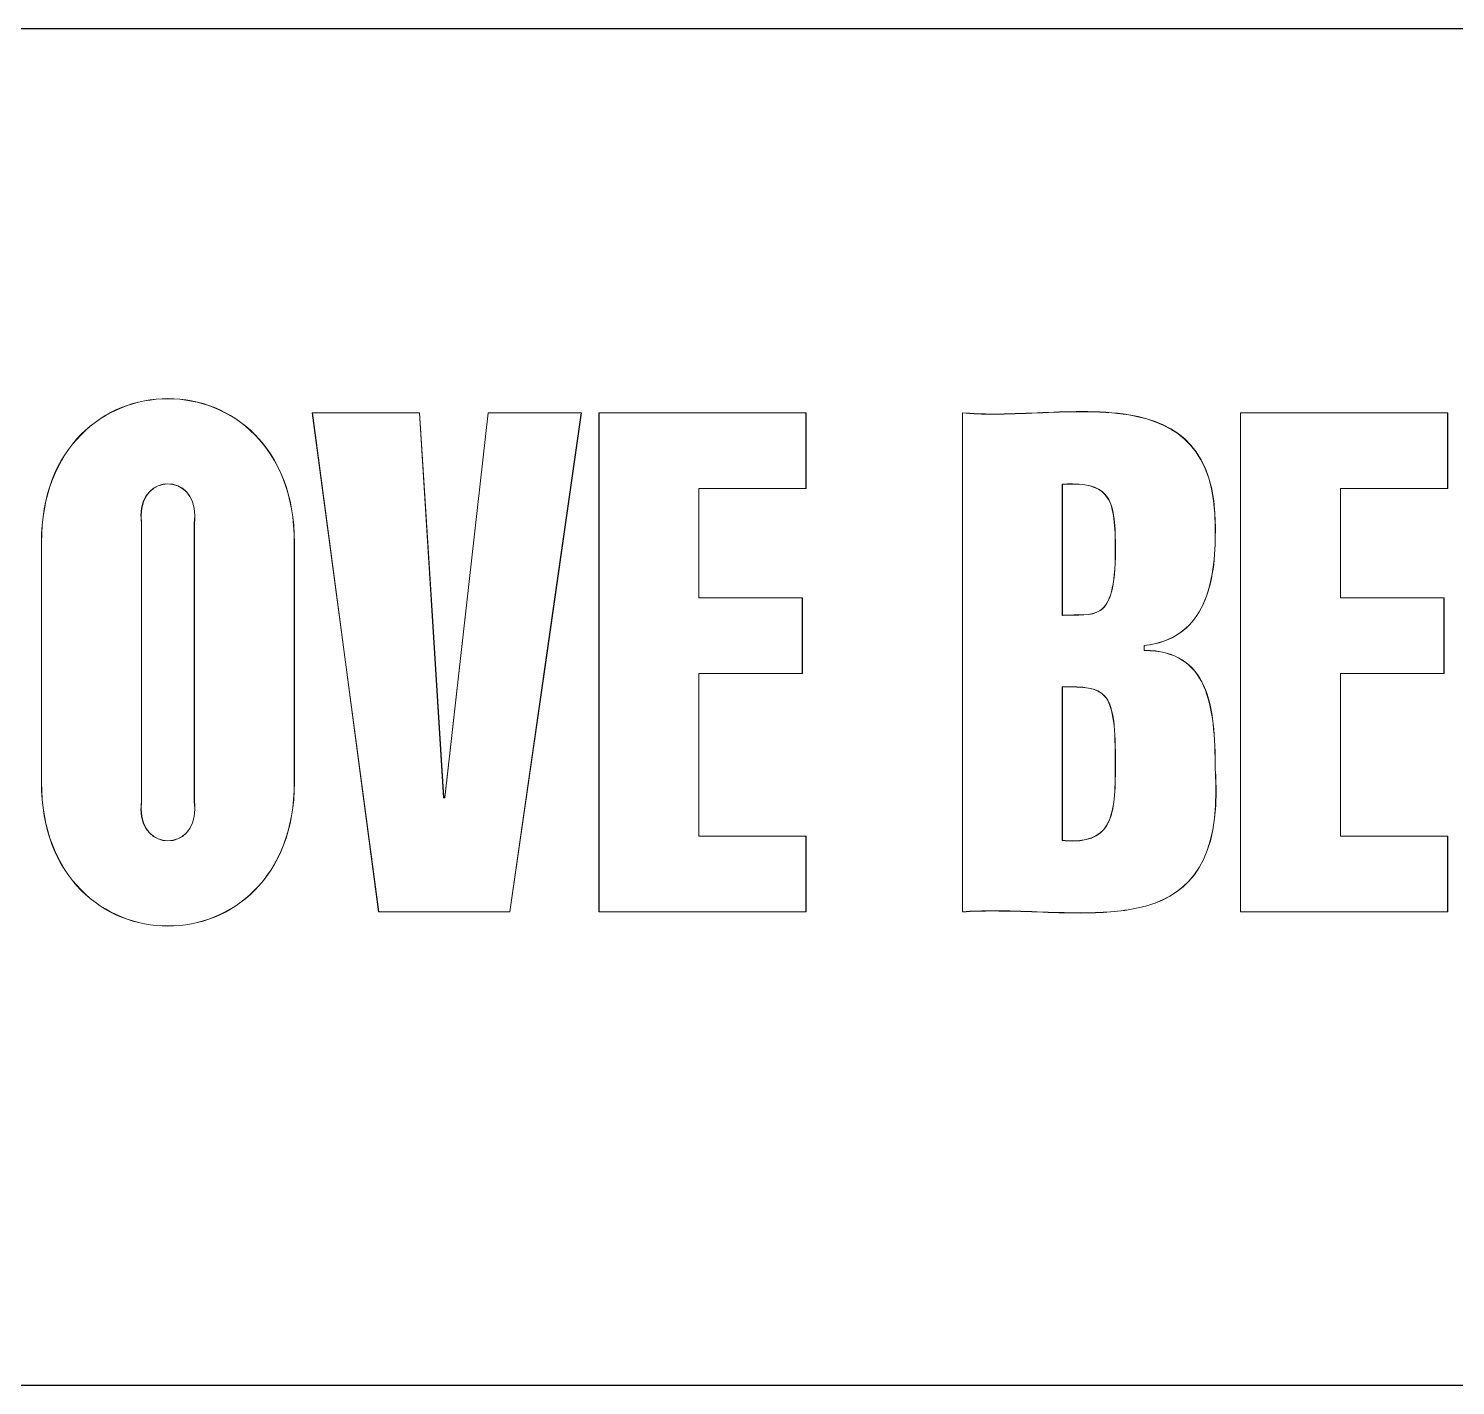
# Model space of a CAD drawing. Header units: millimetres. Extents: x 91 to 221, y -150 to -120.
# Drawn here: x 124.51 to 156.06, y -149.99 to -119.99 of the extents above; entities that cross this region are included whole.
import ezdxf

# ---------------------------------------------------------------- set-up
doc = ezdxf.new("R2010")
doc.units = ezdxf.units.MM
doc.header["$MEASUREMENT"] = 0
doc.layers.add('Layer 1', color=7, linetype='Continuous', lineweight=0)

# ---------------------------------------------------------------- blocks, each defined once
blk = doc.blocks.new('Block_0')
at = {"layer": 'Layer 1'}
h = blk.add_hatch(color=1, dxfattribs=at)
h.dxf.hatch_style = 2
edge = h.paths.add_edge_path()
edge.add_spline(control_points=[(217.318, -149.993), (217.318, -149.993), (217.318, -149.991), (217.318, -149.991), (217.318, -149.991), (155.696, -149.991), (155.696, -149.991), (155.696, -149.991), (94.074, -149.991), (94.074, -149.991), (93.142, -149.991), (92.298, -149.613), (91.687, -149.002), (91.076, -148.391), (90.698, -147.547), (90.698, -146.615), (90.698, -146.615), (90.698, -134.993), (90.698, -134.993), (90.698, -134.993), (90.698, -123.371), (90.698, -123.371), (90.698, -122.438), (91.076, -121.594), (91.687, -120.983), (92.298, -120.372), (93.142, -119.995), (94.074, -119.995), (94.074, -119.995), (155.696, -119.995), (155.696, -119.995), (155.696, -119.995), (217.318, -119.995), (217.318, -119.995), (218.251, -119.995), (219.095, -120.372), (219.705, -120.983), (220.316, -121.594), (220.694, -122.438), (220.694, -123.371), (220.694, -123.371), (220.694, -134.993), (220.694, -134.993), (220.694, -134.993), (220.694, -146.615), (220.694, -146.615), (220.694, -147.547), (220.316, -148.391), (219.705, -149.002), (219.095, -149.613), (218.251, -149.991), (217.318, -149.991), (217.318, -149.991), (217.318, -149.993), (217.318, -149.993), (217.318, -149.993), (217.318, -149.995), (217.318, -149.995), (218.251, -149.995), (219.096, -149.616), (219.708, -149.005), (220.32, -148.393), (220.698, -147.548), (220.698, -146.615), (220.698, -146.615), (220.698, -134.993), (220.698, -134.993), (220.698, -134.993), (220.698, -123.371), (220.698, -123.371), (220.698, -122.437), (220.32, -121.592), (219.708, -120.981), (219.096, -120.369), (218.251, -119.991), (217.318, -119.991), (217.318, -119.991), (155.696, -119.991), (155.696, -119.991), (155.696, -119.991), (94.074, -119.991), (94.074, -119.991), (93.141, -119.991), (92.296, -120.369), (91.684, -120.981), (91.073, -121.592), (90.694, -122.437), (90.694, -123.371), (90.694, -123.371), (90.694, -134.993), (90.694, -134.993), (90.694, -134.993), (90.694, -146.615), (90.694, -146.615), (90.694, -147.548), (91.073, -148.393), (91.684, -149.005), (92.296, -149.616), (93.141, -149.995), (94.074, -149.995), (94.074, -149.995), (155.696, -149.995), (155.696, -149.995), (155.696, -149.995), (217.318, -149.995), (217.318, -149.995), (217.318, -149.995), (217.318, -149.993), (217.318, -149.993)], knot_values=[0, 0, 0, 0, 1, 1, 1, 2, 2, 2, 3, 3, 3, 4, 4, 4, 5, 5, 5, 6, 6, 6, 7, 7, 7, 8, 8, 8, 9, 9, 9, 10, 10, 10, 11, 11, 11, 12, 12, 12, 13, 13, 13, 14, 14, 14, 15, 15, 15, 16, 16, 16, 17, 17, 17, 18, 18, 18, 19, 19, 19, 20, 20, 20, 21, 21, 21, 22, 22, 22, 23, 23, 23, 24, 24, 24, 25, 25, 25, 26, 26, 26, 27, 27, 27, 28, 28, 28, 29, 29, 29, 30, 30, 30, 31, 31, 31, 32, 32, 32, 33, 33, 33, 34, 34, 34, 35, 35, 35, 36, 36, 36, 36], degree=3, periodic=0)
h = blk.add_hatch(color=174, dxfattribs=at)
h.dxf.hatch_style = 2
edge = h.paths.add_edge_path()
edge.add_spline(control_points=[(127.007, -137.105), (127.007, -137.105), (127.005, -137.105), (127.005, -137.105), (126.999, -137.155), (126.997, -137.203), (126.997, -137.249), (126.996, -137.717), (127.295, -137.953), (127.593, -137.953), (127.593, -137.953), (127.594, -137.953), (127.594, -137.953), (127.891, -137.952), (128.188, -137.719), (128.189, -137.25), (128.189, -137.204), (128.186, -137.155), (128.18, -137.104), (128.18, -137.104), (128.18, -137.103), (128.18, -137.103), (128.18, -137.103), (128.178, -137.103), (128.178, -137.103), (128.178, -137.103), (128.178, -137.105), (128.178, -137.105), (128.178, -137.105), (128.18, -137.104), (128.18, -137.104), (128.18, -137.104), (128.178, -137.103), (128.178, -137.103), (128.178, -137.103), (128.178, -137.105), (128.178, -137.105), (128.178, -137.105), (128.18, -137.104), (128.18, -137.104), (128.18, -137.104), (128.18, -137.042), (128.18, -136.931), (128.18, -136.485), (128.18, -135.245), (128.18, -134.005), (128.18, -133.23), (128.18, -132.455), (128.18, -131.874), (128.18, -131.293), (128.18, -130.907), (128.18, -130.906), (128.186, -130.855), (128.189, -130.807), (128.189, -130.761), (128.189, -130.293), (127.891, -130.058), (127.593, -130.058), (127.593, -130.058), (127.592, -130.058), (127.592, -130.058), (127.294, -130.058), (126.997, -130.292), (126.997, -130.761), (126.997, -130.807), (126.999, -130.855), (127.005, -130.906), (127.005, -130.906), (127.005, -131.293), (127.005, -131.874), (127.005, -132.456), (127.005, -133.23), (127.005, -134.005), (127.005, -135.555), (127.005, -137.105), (127.005, -137.105), (127.005, -137.105), (127.007, -137.105), (127.007, -137.105), (127.007, -137.105), (127.009, -137.105), (127.009, -137.105), (127.009, -137.105), (127.009, -135.555), (127.009, -134.005), (127.009, -133.23), (127.009, -132.455), (127.009, -131.874), (127.009, -131.584), (127.009, -131.342), (127.009, -131.172), (127.009, -131.087), (127.009, -131.021), (127.009, -130.975), (127.009, -130.975), (127.009, -130.924), (127.009, -130.924), (127.009, -130.924), (127.009, -130.91), (127.009, -130.91), (127.009, -130.91), (127.009, -130.907), (127.009, -130.907), (127.009, -130.907), (127.009, -130.906), (127.009, -130.906), (127.009, -130.906), (127.009, -130.906), (127.009, -130.906), (127.009, -130.906), (127.009, -130.906), (127.009, -130.906), (127.009, -130.906), (127.007, -130.906), (127.007, -130.906), (127.007, -130.906), (127.009, -130.906), (127.009, -130.906), (127.009, -130.906), (127.009, -130.906), (127.009, -130.906), (127.009, -130.906), (127.007, -130.906), (127.007, -130.906), (127.007, -130.906), (127.009, -130.906), (127.009, -130.906), (127.009, -130.906), (127.007, -130.906), (127.007, -130.906), (127.007, -130.906), (127.009, -130.906), (127.009, -130.906), (127.009, -130.906), (127.009, -130.906), (127.009, -130.906), (127.009, -130.906), (127.007, -130.906), (127.007, -130.906), (127.007, -130.906), (127.009, -130.906), (127.009, -130.906), (127.003, -130.855), (127, -130.807), (127, -130.761), (127, -130.294), (127.296, -130.061), (127.592, -130.061), (127.592, -130.061), (127.593, -130.061), (127.593, -130.061), (127.889, -130.062), (128.185, -130.295), (128.185, -130.761), (128.185, -130.807), (128.182, -130.855), (128.176, -130.905), (128.176, -130.907), (128.176, -131.293), (128.176, -131.874), (128.176, -132.455), (128.176, -133.23), (128.176, -134.005), (128.176, -135.245), (128.176, -136.485), (128.176, -136.931), (128.176, -136.987), (128.176, -137.03), (128.176, -137.06), (128.176, -137.06), (128.176, -137.093), (128.176, -137.093), (128.176, -137.093), (128.176, -137.102), (128.176, -137.102), (128.176, -137.102), (128.176, -137.104), (128.176, -137.104), (128.176, -137.104), (128.176, -137.105), (128.176, -137.105), (128.176, -137.105), (128.176, -137.105), (128.176, -137.105), (128.176, -137.105), (128.176, -137.105), (128.176, -137.105), (128.176, -137.105), (128.176, -137.105), (128.176, -137.105), (128.176, -137.105), (128.176, -137.105), (128.176, -137.105), (128.176, -137.105), (128.176, -137.105), (128.176, -137.105), (128.176, -137.105), (128.176, -137.105), (128.176, -137.105), (128.176, -137.105), (128.178, -137.106), (128.178, -137.106), (128.178, -137.106), (128.178, -137.105), (128.178, -137.105), (128.178, -137.105), (128.176, -137.105), (128.176, -137.105), (128.182, -137.155), (128.185, -137.204), (128.185, -137.25), (128.185, -137.717), (127.89, -137.949), (127.594, -137.949), (127.594, -137.949), (127.593, -137.949), (127.593, -137.949), (127.296, -137.949), (127, -137.716), (127, -137.249), (127, -137.203), (127.003, -137.155), (127.009, -137.105), (127.009, -137.105), (127.007, -137.105), (127.007, -137.105)], knot_values=[0, 0, 0, 0, 1, 1, 1, 2, 2, 2, 3, 3, 3, 4, 4, 4, 5, 5, 5, 6, 6, 6, 7, 7, 7, 8, 8, 8, 9, 9, 9, 10, 10, 10, 11, 11, 11, 12, 12, 12, 13, 13, 13, 14, 14, 14, 15, 15, 15, 16, 16, 16, 17, 17, 17, 18, 18, 18, 19, 19, 19, 20, 20, 20, 21, 21, 21, 22, 22, 22, 23, 23, 23, 24, 24, 24, 25, 25, 25, 26, 26, 26, 27, 27, 27, 28, 28, 28, 29, 29, 29, 30, 30, 30, 31, 31, 31, 32, 32, 32, 33, 33, 33, 34, 34, 34, 35, 35, 35, 36, 36, 36, 37, 37, 37, 38, 38, 38, 39, 39, 39, 40, 40, 40, 41, 41, 41, 42, 42, 42, 43, 43, 43, 44, 44, 44, 45, 45, 45, 46, 46, 46, 47, 47, 47, 48, 48, 48, 49, 49, 49, 50, 50, 50, 51, 51, 51, 52, 52, 52, 53, 53, 53, 54, 54, 54, 55, 55, 55, 56, 56, 56, 57, 57, 57, 58, 58, 58, 59, 59, 59, 60, 60, 60, 61, 61, 61, 62, 62, 62, 63, 63, 63, 64, 64, 64, 65, 65, 65, 66, 66, 66, 67, 67, 67, 68, 68, 68, 69, 69, 69, 70, 70, 70, 71, 71, 71, 72, 72, 72, 73, 73, 73, 74, 74, 74, 75, 75, 75, 75], degree=3, periodic=0)
edge = h.paths.add_edge_path()
edge.add_spline(control_points=[(130.387, -136.516), (130.387, -136.516), (130.385, -136.516), (130.385, -136.516), (130.387, -136.562), (130.387, -136.607), (130.387, -136.652), (130.387, -137.713), (130.038, -138.509), (129.514, -139.039), (128.99, -139.569), (128.292, -139.834), (127.593, -139.834), (126.196, -139.833), (124.798, -138.773), (124.798, -136.652), (124.798, -136.607), (124.799, -136.562), (124.8, -136.516), (124.8, -136.516), (124.8, -135.261), (124.8, -134.005), (124.8, -133.378), (124.8, -132.75), (124.8, -132.279), (124.8, -131.808), (124.8, -131.495), (124.8, -131.495), (124.799, -131.449), (124.798, -131.403), (124.798, -131.358), (124.798, -130.297), (125.147, -129.502), (125.671, -128.972), (126.195, -128.442), (126.894, -128.177), (127.593, -128.177), (128.99, -128.177), (130.387, -129.238), (130.387, -131.359), (130.387, -131.403), (130.387, -131.449), (130.385, -131.494), (130.385, -131.495), (130.385, -132.75), (130.385, -134.005), (130.385, -135.261), (130.385, -136.516), (130.385, -136.516), (130.385, -136.516), (130.387, -136.516), (130.387, -136.516), (130.387, -136.516), (130.389, -136.516), (130.389, -136.516), (130.389, -136.516), (130.389, -135.261), (130.389, -134.005), (130.389, -132.75), (130.389, -131.495), (130.389, -131.494), (130.39, -131.449), (130.391, -131.403), (130.391, -131.359), (130.391, -129.236), (128.992, -128.174), (127.593, -128.173), (126.893, -128.173), (126.194, -128.439), (125.669, -128.969), (125.144, -129.5), (124.795, -130.297), (124.795, -131.358), (124.795, -131.403), (124.795, -131.449), (124.796, -131.495), (124.796, -131.495), (124.796, -131.808), (124.796, -132.279), (124.796, -132.75), (124.796, -133.378), (124.796, -134.005), (124.796, -135.261), (124.796, -136.516), (124.796, -136.516), (124.795, -136.562), (124.795, -136.607), (124.795, -136.652), (124.794, -138.775), (126.194, -139.837), (127.593, -139.837), (128.292, -139.837), (128.992, -139.572), (129.517, -139.041), (130.041, -138.51), (130.391, -137.714), (130.391, -136.652), (130.391, -136.607), (130.39, -136.562), (130.389, -136.516), (130.389, -136.516), (130.387, -136.516), (130.387, -136.516)], knot_values=[0, 0, 0, 0, 1, 1, 1, 2, 2, 2, 3, 3, 3, 4, 4, 4, 5, 5, 5, 6, 6, 6, 7, 7, 7, 8, 8, 8, 9, 9, 9, 10, 10, 10, 11, 11, 11, 12, 12, 12, 13, 13, 13, 14, 14, 14, 15, 15, 15, 16, 16, 16, 17, 17, 17, 18, 18, 18, 19, 19, 19, 20, 20, 20, 21, 21, 21, 22, 22, 22, 23, 23, 23, 24, 24, 24, 25, 25, 25, 26, 26, 26, 27, 27, 27, 28, 28, 28, 29, 29, 29, 30, 30, 30, 31, 31, 31, 32, 32, 32, 33, 33, 33, 34, 34, 34, 34], degree=3, periodic=0)
h = blk.add_hatch(color=174, dxfattribs=at)
h.dxf.hatch_style = 2
h.paths.add_polyline_path([(130.787, -128.488), (130.787, -128.49), (131.971, -128.49), (133.154, -128.49), (133.42, -132.742), (133.686, -136.998), (133.701, -136.998), (133.715, -136.998), (133.716, -136.998), (134.195, -132.742), (134.674, -128.49), (135.704, -128.49), (136.733, -128.49), (135.942, -134.005), (135.15, -139.521), (133.701, -139.521), (132.253, -139.521), (131.521, -134.005), (130.789, -128.488), (130.787, -128.488), (130.787, -128.49), (130.787, -128.488), (130.785, -128.488), (131.517, -134.005), (132.249, -139.524), (133.701, -139.524), (135.153, -139.524), (135.945, -134.006), (136.737, -128.486), (135.704, -128.486), (134.671, -128.486), (134.192, -132.742), (133.713, -136.995), (133.701, -136.995), (133.69, -136.995), (133.424, -132.742), (133.157, -128.486), (131.971, -128.486), (130.785, -128.486), (130.785, -128.488)])
h = blk.add_hatch(color=174, dxfattribs=at)
h.dxf.hatch_style = 2
h.paths.add_polyline_path([(137.122, -139.522), (137.124, -139.522), (137.124, -134.005), (137.124, -128.49), (139.411, -128.49), (141.698, -128.49), (141.698, -129.325), (141.698, -130.16), (140.515, -130.16), (139.329, -130.16), (139.329, -131.371), (139.329, -132.581), (140.475, -132.581), (141.618, -132.581), (141.618, -133.416), (141.618, -134.252), (140.475, -134.252), (139.329, -134.252), (139.329, -136.051), (139.329, -137.85), (140.515, -137.85), (141.698, -137.85), (141.698, -138.686), (141.698, -139.521), (139.411, -139.521), (137.122, -139.521), (137.122, -139.522), (137.124, -139.522), (137.122, -139.522), (137.122, -139.524), (139.411, -139.524), (141.701, -139.524), (141.701, -138.686), (141.701, -137.847), (140.515, -137.847), (139.333, -137.847), (139.333, -136.051), (139.333, -134.255), (140.475, -134.255), (141.622, -134.255), (141.622, -133.416), (141.622, -132.578), (140.475, -132.578), (139.333, -132.578), (139.333, -131.371), (139.333, -130.164), (140.515, -130.164), (141.701, -130.164), (141.701, -129.325), (141.701, -128.486), (139.411, -128.486), (137.12, -128.486), (137.12, -134.005), (137.12, -139.524), (137.122, -139.524)])
h = blk.add_hatch(color=174, dxfattribs=at)
h.dxf.hatch_style = 2
edge = h.paths.add_edge_path()
edge.add_spline(control_points=[(147.37, -137.942), (147.37, -137.942), (147.369, -137.943), (147.369, -137.943), (147.452, -137.952), (147.528, -137.956), (147.599, -137.956), (148.04, -137.956), (148.276, -137.793), (148.401, -137.512), (148.539, -137.201), (148.542, -136.744), (148.542, -136.203), (148.542, -136.203), (148.542, -136.128), (148.542, -136.128), (148.542, -135.346), (148.483, -134.95), (148.306, -134.75), (148.129, -134.55), (147.835, -134.546), (147.37, -134.546), (147.37, -134.546), (147.368, -134.546), (147.368, -134.546), (147.368, -134.546), (147.368, -136.245), (147.368, -136.245), (147.368, -136.245), (147.368, -137.943), (147.368, -137.943), (147.368, -137.943), (147.369, -137.943), (147.369, -137.943), (147.369, -137.943), (147.37, -137.942), (147.37, -137.942), (147.37, -137.942), (147.371, -137.942), (147.371, -137.942), (147.371, -137.942), (147.371, -136.245), (147.371, -136.245), (147.371, -136.245), (147.371, -134.548), (147.371, -134.548), (147.371, -134.548), (147.37, -134.548), (147.37, -134.548), (147.37, -134.548), (147.37, -134.549), (147.37, -134.549), (147.835, -134.549), (148.128, -134.554), (148.303, -134.752), (148.479, -134.951), (148.539, -135.346), (148.539, -136.128), (148.539, -136.128), (148.539, -136.203), (148.539, -136.203), (148.539, -136.744), (148.536, -137.2), (148.398, -137.511), (148.273, -137.791), (148.04, -137.953), (147.599, -137.953), (147.528, -137.953), (147.452, -137.948), (147.37, -137.94), (147.37, -137.94), (147.37, -137.942), (147.37, -137.942), (147.37, -137.942), (147.371, -137.942), (147.371, -137.942), (147.371, -137.942), (147.37, -137.942), (147.37, -137.942)], knot_values=[0, 0, 0, 0, 1, 1, 1, 2, 2, 2, 3, 3, 3, 4, 4, 4, 5, 5, 5, 6, 6, 6, 7, 7, 7, 8, 8, 8, 9, 9, 9, 10, 10, 10, 11, 11, 11, 12, 12, 12, 13, 13, 13, 14, 14, 14, 15, 15, 15, 16, 16, 16, 17, 17, 17, 18, 18, 18, 19, 19, 19, 20, 20, 20, 21, 21, 21, 22, 22, 22, 23, 23, 23, 24, 24, 24, 25, 25, 25, 26, 26, 26, 26], degree=3, periodic=0)
edge = h.paths.add_edge_path()
edge.add_spline(control_points=[(147.37, -132.967), (147.37, -132.967), (147.37, -132.969), (147.37, -132.969), (147.715, -132.945), (148.008, -133), (148.216, -132.852), (148.423, -132.704), (148.542, -132.355), (148.542, -131.526), (148.542, -130.983), (148.523, -130.599), (148.366, -130.36), (148.232, -130.156), (147.998, -130.059), (147.593, -130.059), (147.524, -130.059), (147.449, -130.061), (147.37, -130.067), (147.37, -130.067), (147.368, -130.067), (147.368, -130.067), (147.368, -130.067), (147.368, -131.518), (147.368, -131.518), (147.368, -131.518), (147.368, -132.969), (147.368, -132.969), (147.368, -132.969), (147.37, -132.969), (147.37, -132.969), (147.37, -132.969), (147.37, -132.967), (147.37, -132.967), (147.37, -132.967), (147.371, -132.967), (147.371, -132.967), (147.371, -132.967), (147.371, -131.518), (147.371, -131.518), (147.371, -131.518), (147.371, -130.069), (147.371, -130.069), (147.371, -130.069), (147.37, -130.069), (147.37, -130.069), (147.37, -130.069), (147.37, -130.071), (147.37, -130.071), (147.449, -130.065), (147.524, -130.062), (147.593, -130.062), (147.998, -130.062), (148.23, -130.16), (148.363, -130.362), (148.519, -130.6), (148.539, -130.983), (148.539, -131.526), (148.539, -132.355), (148.419, -132.703), (148.214, -132.849), (148.008, -132.996), (147.716, -132.942), (147.37, -132.965), (147.37, -132.965), (147.37, -132.967), (147.37, -132.967), (147.37, -132.967), (147.371, -132.967), (147.371, -132.967), (147.371, -132.967), (147.37, -132.967), (147.37, -132.967)], knot_values=[0, 0, 0, 0, 1, 1, 1, 2, 2, 2, 3, 3, 3, 4, 4, 4, 5, 5, 5, 6, 6, 6, 7, 7, 7, 8, 8, 8, 9, 9, 9, 10, 10, 10, 11, 11, 11, 12, 12, 12, 13, 13, 13, 14, 14, 14, 15, 15, 15, 16, 16, 16, 17, 17, 17, 18, 18, 18, 19, 19, 19, 20, 20, 20, 21, 21, 21, 22, 22, 22, 23, 23, 23, 24, 24, 24, 24], degree=3, periodic=0)
edge = h.paths.add_edge_path()
edge.add_spline(control_points=[(145.161, -128.488), (145.161, -128.488), (145.161, -128.49), (145.161, -128.49), (145.379, -128.511), (145.608, -128.518), (145.844, -128.518), (146.474, -128.518), (147.151, -128.464), (147.794, -128.464), (148.158, -128.464), (148.511, -128.481), (148.839, -128.535), (149.934, -128.716), (150.749, -129.304), (150.749, -131.026), (150.749, -131.073), (150.749, -131.121), (150.748, -131.169), (150.748, -131.781), (150.671, -132.362), (150.437, -132.807), (150.203, -133.252), (149.811, -133.562), (149.179, -133.632), (149.179, -133.632), (149.178, -133.632), (149.178, -133.632), (149.178, -133.632), (149.178, -133.688), (149.178, -133.688), (149.178, -133.688), (149.178, -133.742), (149.178, -133.742), (149.178, -133.742), (149.178, -133.744), (149.178, -133.744), (149.178, -133.744), (149.18, -133.744), (149.18, -133.744), (149.884, -133.744), (150.276, -134.045), (150.492, -134.525), (150.708, -135.005), (150.748, -135.664), (150.748, -136.376), (150.759, -136.546), (150.765, -136.707), (150.765, -136.86), (150.765, -138.566), (150.059, -139.207), (149.047, -139.433), (148.657, -139.519), (148.222, -139.544), (147.763, -139.544), (147.146, -139.544), (146.488, -139.499), (145.844, -139.499), (145.614, -139.499), (145.385, -139.505), (145.161, -139.521), (145.161, -139.521), (145.161, -139.522), (145.161, -139.522), (145.161, -139.522), (145.163, -139.522), (145.163, -139.522), (145.163, -139.522), (145.163, -134.005), (145.163, -134.005), (145.163, -134.005), (145.163, -128.488), (145.163, -128.488), (145.163, -128.488), (145.161, -128.488), (145.161, -128.488), (145.161, -128.488), (145.161, -128.49), (145.161, -128.49), (145.161, -128.49), (145.161, -128.488), (145.161, -128.488), (145.161, -128.488), (145.159, -128.488), (145.159, -128.488), (145.159, -128.488), (145.159, -134.005), (145.159, -134.005), (145.159, -134.005), (145.159, -139.524), (145.159, -139.524), (145.159, -139.524), (145.161, -139.524), (145.161, -139.524), (145.385, -139.508), (145.614, -139.503), (145.844, -139.503), (146.488, -139.503), (147.146, -139.548), (147.763, -139.548), (148.222, -139.548), (148.658, -139.523), (149.048, -139.436), (150.061, -139.211), (150.769, -138.567), (150.768, -136.86), (150.768, -136.707), (150.763, -136.546), (150.751, -136.376), (150.751, -135.663), (150.711, -135.005), (150.495, -134.524), (150.279, -134.043), (149.885, -133.74), (149.18, -133.74), (149.18, -133.74), (149.18, -133.742), (149.18, -133.742), (149.18, -133.742), (149.181, -133.742), (149.181, -133.742), (149.181, -133.742), (149.181, -133.688), (149.181, -133.688), (149.181, -133.688), (149.181, -133.633), (149.181, -133.633), (149.181, -133.633), (149.18, -133.633), (149.18, -133.633), (149.18, -133.633), (149.18, -133.635), (149.18, -133.635), (149.812, -133.565), (150.205, -133.255), (150.44, -132.809), (150.675, -132.363), (150.751, -131.782), (150.751, -131.169), (150.752, -131.121), (150.753, -131.073), (150.753, -131.026), (150.753, -129.302), (149.936, -128.712), (148.84, -128.532), (148.511, -128.478), (148.158, -128.461), (147.794, -128.461), (147.15, -128.461), (146.474, -128.515), (145.844, -128.515), (145.608, -128.515), (145.379, -128.507), (145.161, -128.486), (145.161, -128.486), (145.159, -128.486), (145.159, -128.486), (145.159, -128.486), (145.159, -128.488), (145.159, -128.488), (145.159, -128.488), (145.161, -128.488), (145.161, -128.488)], knot_values=[0, 0, 0, 0, 1, 1, 1, 2, 2, 2, 3, 3, 3, 4, 4, 4, 5, 5, 5, 6, 6, 6, 7, 7, 7, 8, 8, 8, 9, 9, 9, 10, 10, 10, 11, 11, 11, 12, 12, 12, 13, 13, 13, 14, 14, 14, 15, 15, 15, 16, 16, 16, 17, 17, 17, 18, 18, 18, 19, 19, 19, 20, 20, 20, 21, 21, 21, 22, 22, 22, 23, 23, 23, 24, 24, 24, 25, 25, 25, 26, 26, 26, 27, 27, 27, 28, 28, 28, 29, 29, 29, 30, 30, 30, 31, 31, 31, 32, 32, 32, 33, 33, 33, 34, 34, 34, 35, 35, 35, 36, 36, 36, 37, 37, 37, 38, 38, 38, 39, 39, 39, 40, 40, 40, 41, 41, 41, 42, 42, 42, 43, 43, 43, 44, 44, 44, 45, 45, 45, 46, 46, 46, 47, 47, 47, 48, 48, 48, 49, 49, 49, 50, 50, 50, 51, 51, 51, 52, 52, 52, 53, 53, 53, 54, 54, 54, 54], degree=3, periodic=0)
h = blk.add_hatch(color=174, dxfattribs=at)
h.dxf.hatch_style = 2
h.paths.add_polyline_path([(151.309, -139.522), (151.311, -139.522), (151.311, -134.005), (151.311, -128.49), (153.598, -128.49), (155.885, -128.49), (155.885, -129.325), (155.885, -130.16), (154.703, -130.16), (153.517, -130.16), (153.517, -131.371), (153.517, -132.581), (154.663, -132.581), (155.805, -132.581), (155.805, -133.416), (155.805, -134.252), (154.663, -134.252), (153.517, -134.252), (153.517, -136.051), (153.517, -137.85), (154.703, -137.85), (155.885, -137.85), (155.885, -138.686), (155.885, -139.521), (153.598, -139.521), (151.309, -139.521), (151.309, -139.522), (151.311, -139.522), (151.309, -139.522), (151.309, -139.524), (153.598, -139.524), (155.889, -139.524), (155.889, -138.686), (155.889, -137.847), (154.703, -137.847), (153.52, -137.847), (153.52, -136.051), (153.52, -134.255), (154.663, -134.255), (155.809, -134.255), (155.809, -133.416), (155.809, -132.578), (154.663, -132.578), (153.52, -132.578), (153.52, -131.371), (153.52, -130.164), (154.703, -130.164), (155.889, -130.164), (155.889, -129.325), (155.889, -128.486), (153.598, -128.486), (151.308, -128.486), (151.308, -134.005), (151.308, -139.524), (151.309, -139.524)])
for points in [[(130.787, -128.488), (130.787, -128.49), (131.971, -128.49), (133.154, -128.49), (133.42, -132.742), (133.686, -136.998), (133.701, -136.998), (133.715, -136.998), (133.716, -136.998), (134.195, -132.742), (134.674, -128.49), (135.704, -128.49), (136.733, -128.49), (135.942, -134.005), (135.15, -139.521), (133.701, -139.521), (132.253, -139.521), (131.521, -134.005), (130.789, -128.488), (130.787, -128.488), (130.787, -128.49), (130.787, -128.488), (130.785, -128.488), (131.517, -134.005), (132.249, -139.524), (133.701, -139.524), (135.153, -139.524), (135.945, -134.006), (136.737, -128.486), (135.704, -128.486), (134.671, -128.486), (134.192, -132.742), (133.713, -136.995), (133.701, -136.995), (133.69, -136.995), (133.424, -132.742), (133.157, -128.486), (131.971, -128.486), (130.785, -128.486), (130.785, -128.488)], [(137.122, -139.522), (137.124, -139.522), (137.124, -134.005), (137.124, -128.49), (139.411, -128.49), (141.698, -128.49), (141.698, -129.325), (141.698, -130.16), (140.515, -130.16), (139.329, -130.16), (139.329, -131.371), (139.329, -132.581), (140.475, -132.581), (141.618, -132.581), (141.618, -133.416), (141.618, -134.252), (140.475, -134.252), (139.329, -134.252), (139.329, -136.051), (139.329, -137.85), (140.515, -137.85), (141.698, -137.85), (141.698, -138.686), (141.698, -139.521), (139.411, -139.521), (137.122, -139.521), (137.122, -139.522), (137.124, -139.522), (137.122, -139.522), (137.122, -139.524), (139.411, -139.524), (141.701, -139.524), (141.701, -138.686), (141.701, -137.847), (140.515, -137.847), (139.333, -137.847), (139.333, -136.051), (139.333, -134.255), (140.475, -134.255), (141.622, -134.255), (141.622, -133.416), (141.622, -132.578), (140.475, -132.578), (139.333, -132.578), (139.333, -131.371), (139.333, -130.164), (140.515, -130.164), (141.701, -130.164), (141.701, -129.325), (141.701, -128.486), (139.411, -128.486), (137.12, -128.486), (137.12, -134.005), (137.12, -139.524), (137.122, -139.524)], [(151.309, -139.522), (151.311, -139.522), (151.311, -134.005), (151.311, -128.49), (153.598, -128.49), (155.885, -128.49), (155.885, -129.325), (155.885, -130.16), (154.703, -130.16), (153.517, -130.16), (153.517, -131.371), (153.517, -132.581), (154.663, -132.581), (155.805, -132.581), (155.805, -133.416), (155.805, -134.252), (154.663, -134.252), (153.517, -134.252), (153.517, -136.051), (153.517, -137.85), (154.703, -137.85), (155.885, -137.85), (155.885, -138.686), (155.885, -139.521), (153.598, -139.521), (151.309, -139.521), (151.309, -139.522), (151.311, -139.522), (151.309, -139.522), (151.309, -139.524), (153.598, -139.524), (155.889, -139.524), (155.889, -138.686), (155.889, -137.847), (154.703, -137.847), (153.52, -137.847), (153.52, -136.051), (153.52, -134.255), (154.663, -134.255), (155.809, -134.255), (155.809, -133.416), (155.809, -132.578), (154.663, -132.578), (153.52, -132.578), (153.52, -131.371), (153.52, -130.164), (154.703, -130.164), (155.889, -130.164), (155.889, -129.325), (155.889, -128.486), (153.598, -128.486), (151.308, -128.486), (151.308, -134.005), (151.308, -139.524), (151.309, -139.524)]]:
    blk.add_lwpolyline(points, close=True, dxfattribs=at)
for points, knots in [([(217.318, -149.993), (217.318, -149.993), (217.318, -149.991), (217.318, -149.991), (217.318, -149.991), (155.696, -149.991), (155.696, -149.991), (155.696, -149.991), (94.074, -149.991), (94.074, -149.991), (93.142, -149.991), (92.298, -149.613), (91.687, -149.002), (91.076, -148.391), (90.698, -147.547), (90.698, -146.615), (90.698, -146.615), (90.698, -134.993), (90.698, -134.993), (90.698, -134.993), (90.698, -123.371), (90.698, -123.371), (90.698, -122.438), (91.076, -121.594), (91.687, -120.983), (92.298, -120.372), (93.142, -119.995), (94.074, -119.995), (94.074, -119.995), (155.696, -119.995), (155.696, -119.995), (155.696, -119.995), (217.318, -119.995), (217.318, -119.995), (218.251, -119.995), (219.095, -120.372), (219.705, -120.983), (220.316, -121.594), (220.694, -122.438), (220.694, -123.371), (220.694, -123.371), (220.694, -134.993), (220.694, -134.993), (220.694, -134.993), (220.694, -146.615), (220.694, -146.615), (220.694, -147.547), (220.316, -148.391), (219.705, -149.002), (219.095, -149.613), (218.251, -149.991), (217.318, -149.991), (217.318, -149.991), (217.318, -149.993), (217.318, -149.993), (217.318, -149.993), (217.318, -149.995), (217.318, -149.995), (218.251, -149.995), (219.096, -149.616), (219.708, -149.005), (220.32, -148.393), (220.698, -147.548), (220.698, -146.615), (220.698, -146.615), (220.698, -134.993), (220.698, -134.993), (220.698, -134.993), (220.698, -123.371), (220.698, -123.371), (220.698, -122.437), (220.32, -121.592), (219.708, -120.981), (219.096, -120.369), (218.251, -119.991), (217.318, -119.991), (217.318, -119.991), (155.696, -119.991), (155.696, -119.991), (155.696, -119.991), (94.074, -119.991), (94.074, -119.991), (93.141, -119.991), (92.296, -120.369), (91.684, -120.981), (91.073, -121.592), (90.694, -122.437), (90.694, -123.371), (90.694, -123.371), (90.694, -134.993), (90.694, -134.993), (90.694, -134.993), (90.694, -146.615), (90.694, -146.615), (90.694, -147.548), (91.073, -148.393), (91.684, -149.005), (92.296, -149.616), (93.141, -149.995), (94.074, -149.995), (94.074, -149.995), (155.696, -149.995), (155.696, -149.995), (155.696, -149.995), (217.318, -149.995), (217.318, -149.995), (217.318, -149.995), (217.318, -149.993), (217.318, -149.993)], [0, 0, 0, 0, 1, 1, 1, 2, 2, 2, 3, 3, 3, 4, 4, 4, 5, 5, 5, 6, 6, 6, 7, 7, 7, 8, 8, 8, 9, 9, 9, 10, 10, 10, 11, 11, 11, 12, 12, 12, 13, 13, 13, 14, 14, 14, 15, 15, 15, 16, 16, 16, 17, 17, 17, 18, 18, 18, 19, 19, 19, 20, 20, 20, 21, 21, 21, 22, 22, 22, 23, 23, 23, 24, 24, 24, 25, 25, 25, 26, 26, 26, 27, 27, 27, 28, 28, 28, 29, 29, 29, 30, 30, 30, 31, 31, 31, 32, 32, 32, 33, 33, 33, 34, 34, 34, 35, 35, 35, 36, 36, 36, 36]), ([(130.387, -136.516), (130.387, -136.516), (130.385, -136.516), (130.385, -136.516), (130.387, -136.562), (130.387, -136.607), (130.387, -136.652), (130.387, -137.713), (130.038, -138.509), (129.514, -139.039), (128.99, -139.569), (128.292, -139.834), (127.593, -139.834), (126.196, -139.833), (124.798, -138.773), (124.798, -136.652), (124.798, -136.607), (124.799, -136.562), (124.8, -136.516), (124.8, -136.516), (124.8, -135.261), (124.8, -134.005), (124.8, -133.378), (124.8, -132.75), (124.8, -132.279), (124.8, -131.808), (124.8, -131.495), (124.8, -131.495), (124.799, -131.449), (124.798, -131.403), (124.798, -131.358), (124.798, -130.297), (125.147, -129.502), (125.671, -128.972), (126.195, -128.442), (126.894, -128.177), (127.593, -128.177), (128.99, -128.177), (130.387, -129.238), (130.387, -131.359), (130.387, -131.403), (130.387, -131.449), (130.385, -131.494), (130.385, -131.495), (130.385, -132.75), (130.385, -134.005), (130.385, -135.261), (130.385, -136.516), (130.385, -136.516), (130.385, -136.516), (130.387, -136.516), (130.387, -136.516), (130.387, -136.516), (130.389, -136.516), (130.389, -136.516), (130.389, -136.516), (130.389, -135.261), (130.389, -134.005), (130.389, -132.75), (130.389, -131.495), (130.389, -131.494), (130.39, -131.449), (130.391, -131.403), (130.391, -131.359), (130.391, -129.236), (128.992, -128.174), (127.593, -128.173), (126.893, -128.173), (126.194, -128.439), (125.669, -128.969), (125.144, -129.5), (124.795, -130.297), (124.795, -131.358), (124.795, -131.403), (124.795, -131.449), (124.796, -131.495), (124.796, -131.495), (124.796, -131.808), (124.796, -132.279), (124.796, -132.75), (124.796, -133.378), (124.796, -134.005), (124.796, -135.261), (124.796, -136.516), (124.796, -136.516), (124.795, -136.562), (124.795, -136.607), (124.795, -136.652), (124.794, -138.775), (126.194, -139.837), (127.593, -139.837), (128.292, -139.837), (128.992, -139.572), (129.517, -139.041), (130.041, -138.51), (130.391, -137.714), (130.391, -136.652), (130.391, -136.607), (130.39, -136.562), (130.389, -136.516), (130.389, -136.516), (130.387, -136.516), (130.387, -136.516)], [0, 0, 0, 0, 1, 1, 1, 2, 2, 2, 3, 3, 3, 4, 4, 4, 5, 5, 5, 6, 6, 6, 7, 7, 7, 8, 8, 8, 9, 9, 9, 10, 10, 10, 11, 11, 11, 12, 12, 12, 13, 13, 13, 14, 14, 14, 15, 15, 15, 16, 16, 16, 17, 17, 17, 18, 18, 18, 19, 19, 19, 20, 20, 20, 21, 21, 21, 22, 22, 22, 23, 23, 23, 24, 24, 24, 25, 25, 25, 26, 26, 26, 27, 27, 27, 28, 28, 28, 29, 29, 29, 30, 30, 30, 31, 31, 31, 32, 32, 32, 33, 33, 33, 34, 34, 34, 34]), ([(145.161, -128.488), (145.161, -128.488), (145.161, -128.49), (145.161, -128.49), (145.379, -128.511), (145.608, -128.518), (145.844, -128.518), (146.474, -128.518), (147.151, -128.464), (147.794, -128.464), (148.158, -128.464), (148.511, -128.481), (148.839, -128.535), (149.934, -128.716), (150.749, -129.304), (150.749, -131.026), (150.749, -131.073), (150.749, -131.121), (150.748, -131.169), (150.748, -131.781), (150.671, -132.362), (150.437, -132.807), (150.203, -133.252), (149.811, -133.562), (149.179, -133.632), (149.179, -133.632), (149.178, -133.632), (149.178, -133.632), (149.178, -133.632), (149.178, -133.688), (149.178, -133.688), (149.178, -133.688), (149.178, -133.742), (149.178, -133.742), (149.178, -133.742), (149.178, -133.744), (149.178, -133.744), (149.178, -133.744), (149.18, -133.744), (149.18, -133.744), (149.884, -133.744), (150.276, -134.045), (150.492, -134.525), (150.708, -135.005), (150.748, -135.664), (150.748, -136.376), (150.759, -136.546), (150.765, -136.707), (150.765, -136.86), (150.765, -138.566), (150.059, -139.207), (149.047, -139.433), (148.657, -139.519), (148.222, -139.544), (147.763, -139.544), (147.146, -139.544), (146.488, -139.499), (145.844, -139.499), (145.614, -139.499), (145.385, -139.505), (145.161, -139.521), (145.161, -139.521), (145.161, -139.522), (145.161, -139.522), (145.161, -139.522), (145.163, -139.522), (145.163, -139.522), (145.163, -139.522), (145.163, -134.005), (145.163, -134.005), (145.163, -134.005), (145.163, -128.488), (145.163, -128.488), (145.163, -128.488), (145.161, -128.488), (145.161, -128.488), (145.161, -128.488), (145.161, -128.49), (145.161, -128.49), (145.161, -128.49), (145.161, -128.488), (145.161, -128.488), (145.161, -128.488), (145.159, -128.488), (145.159, -128.488), (145.159, -128.488), (145.159, -134.005), (145.159, -134.005), (145.159, -134.005), (145.159, -139.524), (145.159, -139.524), (145.159, -139.524), (145.161, -139.524), (145.161, -139.524), (145.385, -139.508), (145.614, -139.503), (145.844, -139.503), (146.488, -139.503), (147.146, -139.548), (147.763, -139.548), (148.222, -139.548), (148.658, -139.523), (149.048, -139.436), (150.061, -139.211), (150.769, -138.567), (150.768, -136.86), (150.768, -136.707), (150.763, -136.546), (150.751, -136.376), (150.751, -135.663), (150.711, -135.005), (150.495, -134.524), (150.279, -134.043), (149.885, -133.74), (149.18, -133.74), (149.18, -133.74), (149.18, -133.742), (149.18, -133.742), (149.18, -133.742), (149.181, -133.742), (149.181, -133.742), (149.181, -133.742), (149.181, -133.688), (149.181, -133.688), (149.181, -133.688), (149.181, -133.633), (149.181, -133.633), (149.181, -133.633), (149.18, -133.633), (149.18, -133.633), (149.18, -133.633), (149.18, -133.635), (149.18, -133.635), (149.812, -133.565), (150.205, -133.255), (150.44, -132.809), (150.675, -132.363), (150.751, -131.782), (150.751, -131.169), (150.752, -131.121), (150.753, -131.073), (150.753, -131.026), (150.753, -129.302), (149.936, -128.712), (148.84, -128.532), (148.511, -128.478), (148.158, -128.461), (147.794, -128.461), (147.15, -128.461), (146.474, -128.515), (145.844, -128.515), (145.608, -128.515), (145.379, -128.507), (145.161, -128.486), (145.161, -128.486), (145.159, -128.486), (145.159, -128.486), (145.159, -128.486), (145.159, -128.488), (145.159, -128.488), (145.159, -128.488), (145.161, -128.488), (145.161, -128.488)], [0, 0, 0, 0, 1, 1, 1, 2, 2, 2, 3, 3, 3, 4, 4, 4, 5, 5, 5, 6, 6, 6, 7, 7, 7, 8, 8, 8, 9, 9, 9, 10, 10, 10, 11, 11, 11, 12, 12, 12, 13, 13, 13, 14, 14, 14, 15, 15, 15, 16, 16, 16, 17, 17, 17, 18, 18, 18, 19, 19, 19, 20, 20, 20, 21, 21, 21, 22, 22, 22, 23, 23, 23, 24, 24, 24, 25, 25, 25, 26, 26, 26, 27, 27, 27, 28, 28, 28, 29, 29, 29, 30, 30, 30, 31, 31, 31, 32, 32, 32, 33, 33, 33, 34, 34, 34, 35, 35, 35, 36, 36, 36, 37, 37, 37, 38, 38, 38, 39, 39, 39, 40, 40, 40, 41, 41, 41, 42, 42, 42, 43, 43, 43, 44, 44, 44, 45, 45, 45, 46, 46, 46, 47, 47, 47, 48, 48, 48, 49, 49, 49, 50, 50, 50, 51, 51, 51, 52, 52, 52, 53, 53, 53, 54, 54, 54, 54]), ([(127.007, -137.105), (127.007, -137.105), (127.005, -137.105), (127.005, -137.105), (126.999, -137.155), (126.997, -137.203), (126.997, -137.249), (126.996, -137.717), (127.295, -137.953), (127.593, -137.953), (127.593, -137.953), (127.594, -137.953), (127.594, -137.953), (127.891, -137.952), (128.188, -137.719), (128.189, -137.25), (128.189, -137.204), (128.186, -137.155), (128.18, -137.104), (128.18, -137.104), (128.18, -137.103), (128.18, -137.103), (128.18, -137.103), (128.178, -137.103), (128.178, -137.103), (128.178, -137.103), (128.178, -137.105), (128.178, -137.105), (128.178, -137.105), (128.18, -137.104), (128.18, -137.104), (128.18, -137.104), (128.178, -137.103), (128.178, -137.103), (128.178, -137.103), (128.178, -137.105), (128.178, -137.105), (128.178, -137.105), (128.18, -137.104), (128.18, -137.104), (128.18, -137.104), (128.18, -137.042), (128.18, -136.931), (128.18, -136.485), (128.18, -135.245), (128.18, -134.005), (128.18, -133.23), (128.18, -132.455), (128.18, -131.874), (128.18, -131.293), (128.18, -130.907), (128.18, -130.906), (128.186, -130.855), (128.189, -130.807), (128.189, -130.761), (128.189, -130.293), (127.891, -130.058), (127.593, -130.058), (127.593, -130.058), (127.592, -130.058), (127.592, -130.058), (127.294, -130.058), (126.997, -130.292), (126.997, -130.761), (126.997, -130.807), (126.999, -130.855), (127.005, -130.906), (127.005, -130.906), (127.005, -131.293), (127.005, -131.874), (127.005, -132.456), (127.005, -133.23), (127.005, -134.005), (127.005, -135.555), (127.005, -137.105), (127.005, -137.105), (127.005, -137.105), (127.007, -137.105), (127.007, -137.105), (127.007, -137.105), (127.009, -137.105), (127.009, -137.105), (127.009, -137.105), (127.009, -135.555), (127.009, -134.005), (127.009, -133.23), (127.009, -132.455), (127.009, -131.874), (127.009, -131.584), (127.009, -131.342), (127.009, -131.172), (127.009, -131.087), (127.009, -131.021), (127.009, -130.975), (127.009, -130.975), (127.009, -130.924), (127.009, -130.924), (127.009, -130.924), (127.009, -130.91), (127.009, -130.91), (127.009, -130.91), (127.009, -130.907), (127.009, -130.907), (127.009, -130.907), (127.009, -130.906), (127.009, -130.906), (127.009, -130.906), (127.009, -130.906), (127.009, -130.906), (127.009, -130.906), (127.009, -130.906), (127.009, -130.906), (127.009, -130.906), (127.007, -130.906), (127.007, -130.906), (127.007, -130.906), (127.009, -130.906), (127.009, -130.906), (127.009, -130.906), (127.009, -130.906), (127.009, -130.906), (127.009, -130.906), (127.007, -130.906), (127.007, -130.906), (127.007, -130.906), (127.009, -130.906), (127.009, -130.906), (127.009, -130.906), (127.007, -130.906), (127.007, -130.906), (127.007, -130.906), (127.009, -130.906), (127.009, -130.906), (127.009, -130.906), (127.009, -130.906), (127.009, -130.906), (127.009, -130.906), (127.007, -130.906), (127.007, -130.906), (127.007, -130.906), (127.009, -130.906), (127.009, -130.906), (127.003, -130.855), (127, -130.807), (127, -130.761), (127, -130.294), (127.296, -130.061), (127.592, -130.061), (127.592, -130.061), (127.593, -130.061), (127.593, -130.061), (127.889, -130.062), (128.185, -130.295), (128.185, -130.761), (128.185, -130.807), (128.182, -130.855), (128.176, -130.905), (128.176, -130.907), (128.176, -131.293), (128.176, -131.874), (128.176, -132.455), (128.176, -133.23), (128.176, -134.005), (128.176, -135.245), (128.176, -136.485), (128.176, -136.931), (128.176, -136.987), (128.176, -137.03), (128.176, -137.06), (128.176, -137.06), (128.176, -137.093), (128.176, -137.093), (128.176, -137.093), (128.176, -137.102), (128.176, -137.102), (128.176, -137.102), (128.176, -137.104), (128.176, -137.104), (128.176, -137.104), (128.176, -137.105), (128.176, -137.105), (128.176, -137.105), (128.176, -137.105), (128.176, -137.105), (128.176, -137.105), (128.176, -137.105), (128.176, -137.105), (128.176, -137.105), (128.176, -137.105), (128.176, -137.105), (128.176, -137.105), (128.176, -137.105), (128.176, -137.105), (128.176, -137.105), (128.176, -137.105), (128.176, -137.105), (128.176, -137.105), (128.176, -137.105), (128.176, -137.105), (128.176, -137.105), (128.178, -137.106), (128.178, -137.106), (128.178, -137.106), (128.178, -137.105), (128.178, -137.105), (128.178, -137.105), (128.176, -137.105), (128.176, -137.105), (128.182, -137.155), (128.185, -137.204), (128.185, -137.25), (128.185, -137.717), (127.89, -137.949), (127.594, -137.949), (127.594, -137.949), (127.593, -137.949), (127.593, -137.949), (127.296, -137.949), (127, -137.716), (127, -137.249), (127, -137.203), (127.003, -137.155), (127.009, -137.105), (127.009, -137.105), (127.007, -137.105), (127.007, -137.105)], [0, 0, 0, 0, 1, 1, 1, 2, 2, 2, 3, 3, 3, 4, 4, 4, 5, 5, 5, 6, 6, 6, 7, 7, 7, 8, 8, 8, 9, 9, 9, 10, 10, 10, 11, 11, 11, 12, 12, 12, 13, 13, 13, 14, 14, 14, 15, 15, 15, 16, 16, 16, 17, 17, 17, 18, 18, 18, 19, 19, 19, 20, 20, 20, 21, 21, 21, 22, 22, 22, 23, 23, 23, 24, 24, 24, 25, 25, 25, 26, 26, 26, 27, 27, 27, 28, 28, 28, 29, 29, 29, 30, 30, 30, 31, 31, 31, 32, 32, 32, 33, 33, 33, 34, 34, 34, 35, 35, 35, 36, 36, 36, 37, 37, 37, 38, 38, 38, 39, 39, 39, 40, 40, 40, 41, 41, 41, 42, 42, 42, 43, 43, 43, 44, 44, 44, 45, 45, 45, 46, 46, 46, 47, 47, 47, 48, 48, 48, 49, 49, 49, 50, 50, 50, 51, 51, 51, 52, 52, 52, 53, 53, 53, 54, 54, 54, 55, 55, 55, 56, 56, 56, 57, 57, 57, 58, 58, 58, 59, 59, 59, 60, 60, 60, 61, 61, 61, 62, 62, 62, 63, 63, 63, 64, 64, 64, 65, 65, 65, 66, 66, 66, 67, 67, 67, 68, 68, 68, 69, 69, 69, 70, 70, 70, 71, 71, 71, 72, 72, 72, 73, 73, 73, 74, 74, 74, 75, 75, 75, 75]), ([(147.37, -132.967), (147.37, -132.967), (147.37, -132.969), (147.37, -132.969), (147.715, -132.945), (148.008, -133), (148.216, -132.852), (148.423, -132.704), (148.542, -132.355), (148.542, -131.526), (148.542, -130.983), (148.523, -130.599), (148.366, -130.36), (148.232, -130.156), (147.998, -130.059), (147.593, -130.059), (147.524, -130.059), (147.449, -130.061), (147.37, -130.067), (147.37, -130.067), (147.368, -130.067), (147.368, -130.067), (147.368, -130.067), (147.368, -131.518), (147.368, -131.518), (147.368, -131.518), (147.368, -132.969), (147.368, -132.969), (147.368, -132.969), (147.37, -132.969), (147.37, -132.969), (147.37, -132.969), (147.37, -132.967), (147.37, -132.967), (147.37, -132.967), (147.371, -132.967), (147.371, -132.967), (147.371, -132.967), (147.371, -131.518), (147.371, -131.518), (147.371, -131.518), (147.371, -130.069), (147.371, -130.069), (147.371, -130.069), (147.37, -130.069), (147.37, -130.069), (147.37, -130.069), (147.37, -130.071), (147.37, -130.071), (147.449, -130.065), (147.524, -130.062), (147.593, -130.062), (147.998, -130.062), (148.23, -130.16), (148.363, -130.362), (148.519, -130.6), (148.539, -130.983), (148.539, -131.526), (148.539, -132.355), (148.419, -132.703), (148.214, -132.849), (148.008, -132.996), (147.716, -132.942), (147.37, -132.965), (147.37, -132.965), (147.37, -132.967), (147.37, -132.967), (147.37, -132.967), (147.371, -132.967), (147.371, -132.967), (147.371, -132.967), (147.37, -132.967), (147.37, -132.967)], [0, 0, 0, 0, 1, 1, 1, 2, 2, 2, 3, 3, 3, 4, 4, 4, 5, 5, 5, 6, 6, 6, 7, 7, 7, 8, 8, 8, 9, 9, 9, 10, 10, 10, 11, 11, 11, 12, 12, 12, 13, 13, 13, 14, 14, 14, 15, 15, 15, 16, 16, 16, 17, 17, 17, 18, 18, 18, 19, 19, 19, 20, 20, 20, 21, 21, 21, 22, 22, 22, 23, 23, 23, 24, 24, 24, 24]), ([(147.37, -137.942), (147.37, -137.942), (147.369, -137.943), (147.369, -137.943), (147.452, -137.952), (147.528, -137.956), (147.599, -137.956), (148.04, -137.956), (148.276, -137.793), (148.401, -137.512), (148.539, -137.201), (148.542, -136.744), (148.542, -136.203), (148.542, -136.203), (148.542, -136.128), (148.542, -136.128), (148.542, -135.346), (148.483, -134.95), (148.306, -134.75), (148.129, -134.55), (147.835, -134.546), (147.37, -134.546), (147.37, -134.546), (147.368, -134.546), (147.368, -134.546), (147.368, -134.546), (147.368, -136.245), (147.368, -136.245), (147.368, -136.245), (147.368, -137.943), (147.368, -137.943), (147.368, -137.943), (147.369, -137.943), (147.369, -137.943), (147.369, -137.943), (147.37, -137.942), (147.37, -137.942), (147.37, -137.942), (147.371, -137.942), (147.371, -137.942), (147.371, -137.942), (147.371, -136.245), (147.371, -136.245), (147.371, -136.245), (147.371, -134.548), (147.371, -134.548), (147.371, -134.548), (147.37, -134.548), (147.37, -134.548), (147.37, -134.548), (147.37, -134.549), (147.37, -134.549), (147.835, -134.549), (148.128, -134.554), (148.303, -134.752), (148.479, -134.951), (148.539, -135.346), (148.539, -136.128), (148.539, -136.128), (148.539, -136.203), (148.539, -136.203), (148.539, -136.744), (148.536, -137.2), (148.398, -137.511), (148.273, -137.791), (148.04, -137.953), (147.599, -137.953), (147.528, -137.953), (147.452, -137.948), (147.37, -137.94), (147.37, -137.94), (147.37, -137.942), (147.37, -137.942), (147.37, -137.942), (147.371, -137.942), (147.371, -137.942), (147.371, -137.942), (147.37, -137.942), (147.37, -137.942)], [0, 0, 0, 0, 1, 1, 1, 2, 2, 2, 3, 3, 3, 4, 4, 4, 5, 5, 5, 6, 6, 6, 7, 7, 7, 8, 8, 8, 9, 9, 9, 10, 10, 10, 11, 11, 11, 12, 12, 12, 13, 13, 13, 14, 14, 14, 15, 15, 15, 16, 16, 16, 17, 17, 17, 18, 18, 18, 19, 19, 19, 20, 20, 20, 21, 21, 21, 22, 22, 22, 23, 23, 23, 24, 24, 24, 25, 25, 25, 26, 26, 26, 26])]:
    blk.add_open_spline(points, degree=3, knots=knots, dxfattribs=at)

msp = doc.modelspace()

# ---------------------------------------------------------------- block references
at = {"layer": 'Layer 1'}
msp.add_blockref('Block_0', (0, 0), dxfattribs=at)

doc.saveas('drawing.dxf')
